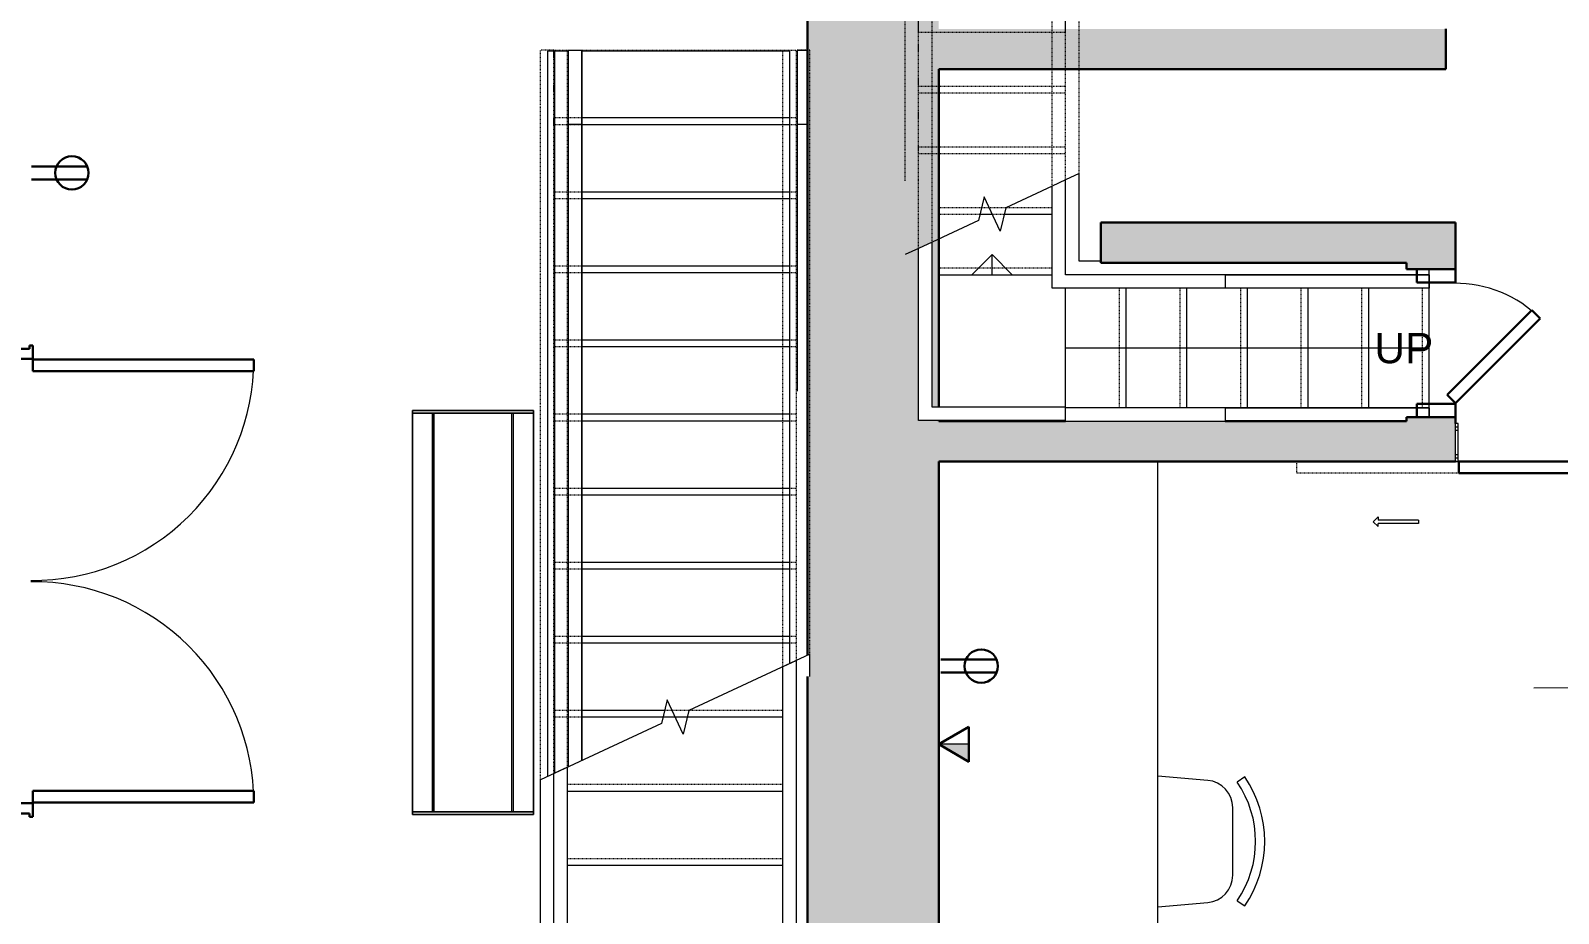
# Model space of a CAD drawing. Header units: inches. Extents: x -4688 to 1542, y -3558 to 978.
# Drawn here: x 1095.9 to 1322.7, y 351.4 to 482.5 of the extents above; entities that cross this region are included whole.
import ezdxf

# ---------------------------------------------------------------- set-up
doc = ezdxf.new("R2010")
doc.units = ezdxf.units.IN
doc.header["$MEASUREMENT"] = 0
doc.linetypes.add('Dash 1_16_', pattern=[0.125, 0.0625, -0.0625])
doc.linetypes.add('Overhead 1_16_', pattern=[0.101562, 0.0625, -0.039062])
for name, color, linetype, lineweight in [('A-ANNO-NOTE', 131, 'Continuous', 40), ('A-AREA-IDEN', 2, 'Continuous', 9), ('A-DETL-GENF', 92, 'Continuous', 18), ('A-DOOR', 31, 'Continuous', 18), ('A-DOOR-FRAM', 31, 'Continuous', 30), ('A-FLOR', 192, 'Continuous', 18), ('A-FLOR-HRAL', 11, 'Continuous', 18), ('A-WALL', 113, 'Continuous', 18), ('A-WALL-PATT', 111, 'Continuous', 18), ('I-FURN', 30, 'Continuous', 9), ('I-WALL', 2, 'Continuous', 18), ('Q-CASE', 31, 'Continuous', 9), ('S-STRS', 31, 'Continuous', 18), ('S-STRS-ANNO', 31, 'Continuous', 9), ('S-STRS-IDEN', 31, 'Continuous', 9), ('S-STRS-MBND', 31, 'Continuous', 18)]:
    doc.layers.add(name, color=color, linetype=linetype, lineweight=lineweight)
doc.styles.add('Swis721 Lt BT', font='swissl.ttf', dxfattribs={"height": 4.5})

# ---------------------------------------------------------------- blocks, each defined once
blk = doc.blocks.new('Double Flush - D19 5_6_ X 7_-8095262-1st Floor Power _ Signal')
at = {"layer": 'A-DOOR', "lineweight": 30}
for p, q in [((-32.90625, 37.3125), (-31.15625, 37.3125)), ((-32.90625, 4.5), (-32.90625, 37.3125)), ((-31.15625, 37.3125), (-31.15625, 4.5)), ((31.15625, 37.3125), (31.15625, 4.5)), ((32.90625, 37.3125), (31.15625, 37.3125)), ((32.90625, 4.5), (32.90625, 37.3125)), ((-31.15625, 4.5), (-32.90625, 4.5)), ((31.15625, 4.5), (32.90625, 4.5))]:
    blk.add_line(p, q, dxfattribs=at)
at = {"layer": 'A-DOOR', "lineweight": 9}
for centre, start, end in [((-32.90625, 4.5), 359.5, 90), ((32.90625, 4.5), 90, 180.5)]:
    blk.add_arc(centre, 32.8125, start, end, dxfattribs=at)
at = {"layer": 'A-DOOR-FRAM'}
for p, q in [((-35, 4.5), (-33, 4.5)), ((-35, 4.5), (-35, 4)), ((-35, 4), (-34.5, 4)), ((-34.5, -4), (-34.5, 4)), ((-33, -4.5), (-33, 4.5)), ((33.000004, -4.5), (33.000004, 4.5)), ((33.000004, 4.5), (35.000004, 4.5)), ((34.500004, 4), (35.000004, 4)), ((34.500004, -4), (34.500004, 4)), ((35.000004, 4.5), (35.000004, 4)), ((-35, -4), (-34.5, -4)), ((-35, -4.5), (-35, -4)), ((-35, -4.5), (-33, -4.5)), ((33.000004, -4.5), (35.000004, -4.5)), ((34.500004, -4), (35.000004, -4)), ((35.000004, -4.5), (35.000004, -4))]:
    blk.add_line(p, q, dxfattribs=at)
blk = doc.blocks.new('Ayre_Bench_____-_HighTower_13282 - Slat-7497042-1st Floor Power _ Signal')
at = {"layer": 'I-FURN'}
for p, q in [((30, 7.37), (-30, 7.37)), ((-30, 7.37), (-30, -10.63)), ((-30, -10.63), (-30, 7.37)), ((-30, 7.37), (30, 7.37)), ((-29.63, 7.37), (-30, 7.37)), ((-30, 7.37), (-29.63, 7.37)), ((-30, 7.37), (-30, -10.63)), ((-30, 7.37), (-30, -10.63)), ((-29.63, -10.63), (-29.63, 7.37)), ((-29.63, 7.37), (-29.63, 4.37)), ((29.62, 7.37), (30, 7.37)), ((30, 7.37), (29.62, 7.37)), ((29.62, 4.37), (29.62, 7.37)), ((29.62, 7.37), (29.62, -10.63)), ((30, -10.63), (30, 7.37)), ((30, 7.37), (30, -10.63)), ((30, 7.37), (30, -10.63)), ((30, 7.37), (30, -10.63)), ((-29.63, 4.37), (-29.63, 4.12)), ((29.62, 4.37), (-29.63, 4.37)), ((-29.63, 4.37), (-29.63, -7.63)), ((-29.63, 4.12), (29.62, 4.12)), ((-29.63, -7.63), (-29.63, 4.37)), ((-29.63, 4.37), (29.62, 4.37)), ((-29.63, 4.12), (-29.63, -7.38)), ((-29.63, 4.12), (29.62, 4.12)), ((29.62, 4.37), (29.62, -7.63)), ((29.62, 4.12), (29.62, 4.37)), ((29.62, -7.63), (29.62, 4.37)), ((29.62, -7.38), (29.62, 4.12)), ((-29.63, -7.38), (-29.63, -7.63)), ((-29.63, -7.38), (29.62, -7.38)), ((-29.63, -7.63), (29.62, -7.63)), ((-29.63, -7.38), (29.62, -7.38)), ((-29.63, -7.63), (29.62, -7.63)), ((-29.63, -7.63), (-29.63, -10.63)), ((29.62, -7.63), (29.62, -7.38)), ((29.62, -10.63), (29.62, -7.63)), ((-30, -10.63), (30, -10.63)), ((30, -10.63), (-30, -10.63)), ((-29.63, -10.63), (-30, -10.63)), ((-30, -10.63), (-29.63, -10.63)), ((29.62, -10.63), (30, -10.63)), ((30, -10.63), (29.62, -10.63))]:
    blk.add_line(p, q, dxfattribs=at)
blk = doc.blocks.new('Top Rail Type - Top Rail_Internal_-7822754-1st Floor Power _ Signal')
at = {"layer": 'A-FLOR-HRAL', "lineweight": 9}
for p, q in [((1209.74, 479.58), (1211.24, 479.58)), ((1209.74, 468.58), (1209.74, 479.58)), ((1209.74, 428.98), (1209.74, 468.58)), ((1211.24, 468.58), (1209.74, 468.58))]:
    blk.add_line(p, q, dxfattribs=at)
blk = doc.blocks.new('Top Rail Type - Top Rail_Internal_-V117-1st Floor Power _ Signal')
at = {"layer": 'A-FLOR-HRAL', "lineweight": 9}
for p, q in [((1209.74, 479.58), (1211.24, 479.58)), ((1209.74, 468.58), (1209.74, 479.58)), ((1209.74, 428.98), (1209.74, 468.58))]:
    blk.add_line(p, q, dxfattribs=at)
blk = doc.blocks.new('Top Rail Type - Top Rail_Internal_-7822766-1st Floor Power _ Signal')
at = {"layer": 'A-FLOR-HRAL', "lineweight": 9}
for p, q in [((1175.74, 479.58), (1177.74, 479.58)), ((1175.74, 468.58), (1175.74, 479.58)), ((1177.74, 479.58), (1177.74, 468.58)), ((1175.74, 373.19), (1175.74, 468.58)), ((1177.74, 468.58), (1175.74, 468.58)), ((1177.74, 468.58), (1177.74, 374.12))]:
    blk.add_line(p, q, dxfattribs=at)
blk = doc.blocks.new('Top Rail Type - Top Rail_Internal_-V118-1st Floor Power _ Signal')
at = {"layer": 'A-FLOR-HRAL', "lineweight": 9}
for p, q in [((1175.74, 479.58), (1177.74, 479.58)), ((1175.74, 468.58), (1175.74, 479.58)), ((1177.74, 468.58), (1177.74, 479.58)), ((1175.74, 373.19), (1175.74, 468.58)), ((1177.74, 374.12), (1177.74, 468.58))]:
    blk.add_line(p, q, dxfattribs=at)
blk = doc.blocks.new('Top Rail Type - Top Rail_Internal_-V119-1st Floor Power _ Signal')
at = {"layer": 'A-FLOR-HRAL', "linetype": 'Overhead 1_16_', "lineweight": 9}
for p, q in [((1207.6, 479.58), (1209.6, 479.58)), ((1207.6, 468.58), (1207.6, 479.58)), ((1209.6, 468.58), (1209.6, 479.58)), ((1207.6, 388.04), (1207.6, 468.58)), ((1209.6, 388.98), (1209.6, 468.58))]:
    blk.add_line(p, q, dxfattribs=at)
at = {"layer": 'A-FLOR-HRAL', "lineweight": 9}
for p, q in [((1209.6, 388.98), (1207.6, 388.04)), ((1207.6, 281.58), (1207.6, 388.04)), ((1209.6, 281.58), (1209.6, 388.98)), ((1207.6, 281.58), (1209.6, 281.58))]:
    blk.add_line(p, q, dxfattribs=at)
blk = doc.blocks.new('Top Rail Type - Top Rail_Internal_-V120-1st Floor Power _ Signal')
at = {"layer": 'A-FLOR-HRAL', "linetype": 'Overhead 1_16_', "lineweight": 9}
for p, q in [((1173.6, 479.58), (1175.6, 479.58)), ((1173.6, 468.58), (1173.6, 479.58)), ((1175.6, 468.58), (1175.6, 479.58)), ((1173.6, 372.19), (1173.6, 468.58)), ((1175.6, 373.12), (1175.6, 468.58))]:
    blk.add_line(p, q, dxfattribs=at)
at = {"layer": 'A-FLOR-HRAL', "lineweight": 9}
for p, q in [((1175.6, 373.12), (1173.6, 372.19)), ((1173.6, 281.58), (1173.6, 372.19)), ((1175.6, 281.58), (1175.6, 373.12)), ((1173.6, 281.58), (1175.6, 281.58))]:
    blk.add_line(p, q, dxfattribs=at)
blk = doc.blocks.new('Barn Door - Solid - Int-F-WDSS-24_ x 84_ 2-7836327-1st Floor Power _ Signal')
at = {"layer": 'A-DETL-GENF', "lineweight": 9}
for p, q in [((17.91, 12), (23.91, 12)), ((17.91, 11.5), (17.91, 12)), ((17.91, 11.5), (23.91, 11.5)), ((23.91, 12.46), (23.91, 12)), ((24.62, 11.75), (23.91, 12.46)), ((24.62, 11.75), (23.91, 11.04)), ((23.91, 11.04), (23.91, 11.5))]:
    blk.add_line(p, q, dxfattribs=at)
at = {"layer": 'A-DOOR', "linetype": 'Dash 1_16_', "lineweight": 9}
for p, q in [((-12, 4.56), (36, 4.56)), ((-12, 4.56), (-12, 2.81)), ((36, 4.56), (36, 2.81)), ((-12, 2.81), (36, 2.81))]:
    blk.add_line(p, q, dxfattribs=at)
at = {"layer": 'A-DOOR', "lineweight": 30}
for p, q in [((11.91, 4.56), (-11.91, 4.56)), ((-11.91, 4.56), (-11.91, 2.81)), ((11.91, 2.81), (11.91, 4.56)), ((-11.91, 2.81), (11.91, 2.81))]:
    blk.add_line(p, q, dxfattribs=at)
blk = doc.blocks.new('Top Rail Type - Top Rail_Internal_-8261801-1st Floor Power _ Signal')
at = {"layer": 'A-FLOR-HRAL', "lineweight": 9}
for p, q in [((1273.29, 444.26), (1273.29, 446.26)), ((1273.29, 446.26), (1303.56, 446.26)), ((1303.56, 446.26), (1303.56, 444.26)), ((1303.56, 444.26), (1273.29, 444.26))]:
    blk.add_line(p, q, dxfattribs=at)
blk = doc.blocks.new('Top Rail Type - Top Rail_Internal_-V130-1st Floor Power _ Signal')
at = {"layer": 'A-FLOR-HRAL', "linetype": 'Overhead 1_16_', "lineweight": 9}
for p, q in [((1247.56, 491.26), (1249.56, 491.26)), ((1247.56, 482.26), (1247.56, 491.26)), ((1249.56, 482.26), (1249.56, 491.26)), ((1247.56, 459.42), (1247.56, 482.26)), ((1249.56, 460.35), (1249.56, 482.26))]:
    blk.add_line(p, q, dxfattribs=at)
at = {"layer": 'A-FLOR-HRAL', "lineweight": 9}
for p, q in [((1249.56, 460.35), (1247.56, 459.42)), ((1247.56, 449.26), (1247.56, 459.42)), ((1249.56, 449.26), (1249.56, 460.35)), ((1247.56, 444.26), (1247.56, 449.26)), ((1249.56, 446.26), (1249.56, 449.26)), ((1252.56, 446.26), (1249.56, 446.26)), ((1258.56, 446.26), (1252.56, 446.26)), ((1303.56, 446.26), (1258.56, 446.26)), ((1303.56, 444.26), (1303.56, 446.26)), ((1252.56, 444.26), (1247.56, 444.26)), ((1258.56, 444.26), (1252.56, 444.26)), ((1303.56, 444.26), (1258.56, 444.26))]:
    blk.add_line(p, q, dxfattribs=at)
blk = doc.blocks.new('Top Rail Type - Top Rail_Internal_-8261818-1st Floor Power _ Signal')
at = {"layer": 'A-FLOR-HRAL', "lineweight": 9}
for p, q in [((1273.29, 424.47), (1273.29, 426.47)), ((1273.29, 426.47), (1303.56, 426.47)), ((1303.56, 426.47), (1303.56, 425.08))]:
    blk.add_line(p, q, dxfattribs=at)
blk = doc.blocks.new('Top Rail Type - Top Rail_Internal_-V131-1st Floor Power _ Signal')
at = {"layer": 'A-FLOR-HRAL', "linetype": 'Overhead 1_16_', "lineweight": 9}
for p, q in [((1227.74, 491.26), (1229.74, 491.26)), ((1227.74, 482.26), (1227.74, 491.26)), ((1229.74, 482.26), (1229.74, 491.26)), ((1227.74, 450.17), (1227.74, 482.26)), ((1229.74, 451.11), (1229.74, 482.26))]:
    blk.add_line(p, q, dxfattribs=at)
at = {"layer": 'A-FLOR-HRAL', "lineweight": 9}
for p, q in [((1229.74, 451.11), (1227.74, 450.17)), ((1227.74, 437.26), (1227.74, 450.17)), ((1229.74, 437.26), (1229.74, 451.11)), ((1227.74, 424.6), (1227.74, 437.26)), ((1229.74, 426.6), (1229.74, 437.26)), ((1249.56, 426.6), (1229.74, 426.6)), ((1249.56, 424.6), (1249.56, 426.6)), ((1249.56, 424.47), (1249.56, 426.47)), ((1258.56, 426.47), (1249.56, 426.47)), ((1303.56, 426.47), (1258.56, 426.47)), ((1303.56, 425.08), (1303.56, 426.47)), ((1249.56, 424.6), (1227.74, 424.6)), ((1258.56, 424.47), (1249.56, 424.47)), ((1273.29, 424.47), (1258.56, 424.47))]:
    blk.add_line(p, q, dxfattribs=at)
blk = doc.blocks.new('Desk37 - Desk-8287751-1st Floor Power _ Signal')
at = {"layer": 'Q-CASE'}
blk.add_line((2229.43, 837.2), (2322.53, 837.2), dxfattribs=at)
blk = doc.blocks.new('F-Chairs - Side 01-V133-1st Floor Power _ Signal')
at = {"layer": 'I-FURN'}
for p, q in [((-9.57, -3.52), (-8.8, -4.64)), ((8.8, -4.64), (9.57, -3.52)), ((5.02, -5.32), (-5.02, -5.32)), ((-9.07, -9.03), (-9.71, -16.44)), ((9.71, -16.44), (9.07, -9.03))]:
    blk.add_line(p, q, dxfattribs=at)
for centre, radius, start, end in [((0, -17.51), 16.94, 55.6197, 124.3803), ((0, -17.51), 15.59, 55.6197, 124.3803), ((-5.02, -9.38), 4.06, 90, 175.0303), ((5.02, -9.38), 4.06, 4.9697, 90)]:
    blk.add_arc(centre, radius, start, end, dxfattribs=at)
blk = doc.blocks.new('Single Flush - D2 1_6_ X 8_-8526238-1st Floor Power _ Signal')
at = {"layer": 'A-DOOR', "color": 8, "lineweight": 30}
for p, q in [((-3.69, 16.22), (-4.93, 14.98)), ((8.91, 3.62), (-3.69, 16.22)), ((-4.93, 14.98), (7.67, 2.39)), ((7.67, 2.39), (8.91, 3.62))]:
    blk.add_line(p, q, dxfattribs=at)
at = {"layer": 'A-DOOR', "lineweight": 9}
blk.add_arc((8.91, 3.62), 17.81, 135, 180.5, dxfattribs=at)
at = {"layer": 'A-DOOR-FRAM', "color": 8}
for p, q in [((-11, -2.12), (-11, 3.62)), ((-11, 3.62), (-9, 3.62)), ((-9, -2.12), (-9, 3.62)), ((9, -2.12), (9, 3.62)), ((9, 3.62), (11, 3.62)), ((11, -2.12), (11, 3.62)), ((-11, -2.12), (-9, -2.12)), ((9, -2.12), (11, -2.12))]:
    blk.add_line(p, q, dxfattribs=at)

msp = doc.modelspace()

# ---------------------------------------------------------------- hatches: boundary and pattern name
at = {"layer": 'A-ANNO-NOTE', "lineweight": 9}
msp.add_hatch(color=256, dxfattribs=at).paths.add_polyline_path([(1235.2, 373.94), (1235.2, 376.52), (1230.74, 376.52)], flags=0)
at = {"layer": 'A-WALL-PATT', "lineweight": 9}
h = msp.add_hatch(color=7, dxfattribs=at)
h.paths.add_polyline_path([(1229.25, 300.1), (1229.25, 325.41), (1230.74, 325.41), (1230.72, 424.6), (1227.74, 424.6), (1227.74, 450.17), (1229.74, 451.11), (1229.74, 426.6), (1230.74, 426.6), (1230.74, 523.73), (1211.24, 523.73), (1211.24, 389.74), (1211.6, 389.91), (1211.6, 386.6), (1211.24, 386.6), (1211.24, 300.1)], flags=0)
h.paths.add_polyline_path([(1230.74, 563.73), (1230.74, 704.14), (1211.24, 704.14), (1211.24, 563.73)], flags=0)
h.paths.add_polyline_path([(1230.74, 728.14), (1230.74, 800.94), (1211.24, 800.94), (1211.24, 728.14)], flags=0)
h.paths.add_polyline_path([(1230.74, 836.94), (1230.74, 851.94), (1211.24, 851.94), (1211.24, 836.94)], flags=0)
for points in [[(1305.99, 476.77), (1305.99, 482.77), (1230.74, 482.77), (1230.74, 476.77), (1264.21, 476.77)], [(1300.19, 448.02), (1307.44, 448.02), (1307.44, 454.02), (1254.81, 454.02), (1254.81, 448.02), (1264.21, 448.02)], [(1307.44, 418.52), (1307.44, 424.52), (1273.27, 424.52), (1273.27, 424.47), (1249.56, 424.47), (1249.56, 424.52), (1230.74, 424.52), (1230.74, 418.52)]]:
    msp.add_hatch(color=7, dxfattribs=at).paths.add_polyline_path(points, flags=0)
h = msp.add_hatch(color=7, dxfattribs=at)
h.paths.add_polyline_path([(1307.44, 424.52), (1307.44, 425.08), (1300.19, 425.08), (1300.19, 424.52)], flags=0)
h.paths.add_polyline_path([(1307.44, 447.08), (1307.44, 448.02), (1300.19, 448.02), (1300.19, 447.08)], flags=0)

# ---------------------------------------------------------------- linework, layer by layer
at = {"layer": 'A-ANNO-NOTE', "lineweight": 30}
for p, q in [((1096.06, 462.34), (1104.33, 462.34)), ((1096.06, 460.42), (1104.33, 460.42)), ((1231.06, 389.1), (1239.33, 389.1)), ((1231.06, 387.18), (1239.33, 387.18)), ((1230.74, 376.52), (1235.2, 379.1)), ((1235.2, 379.1), (1235.2, 373.94)), ((1230.74, 376.52), (1235.2, 373.94))]:
    msp.add_line(p, q, dxfattribs=at)
at = {"layer": 'A-ANNO-NOTE', "lineweight": 9}
for p, q in [((1230.74, 376.52), (1235.2, 373.94)), ((1235.2, 376.52), (1230.74, 376.52)), ((1235.2, 373.94), (1235.2, 376.52))]:
    msp.add_line(p, q, dxfattribs=at)
at = {"layer": 'A-ANNO-NOTE', "lineweight": 30}
for centre in [(1102.04, 461.38), (1237.04, 388.14)]:
    msp.add_circle(centre, 2.47, dxfattribs=at)
at = {"layer": 'A-AREA-IDEN'}
msp.add_line((1319.06, 384.93), (1364.93, 385.12), dxfattribs=at)
at = {"layer": 'A-FLOR'}
for p, q in [((1172.7, 371.77), (1172.7, 479.52)), ((1172.7, 479.52), (1175.74, 479.52)), ((1177.74, 479.52), (1208.56, 479.52)), ((1208.56, 479.52), (1208.56, 388.49))]:
    msp.add_line(p, q, dxfattribs=at)
at = {"layer": 'A-WALL', "color": 8, "lineweight": 30}
for p, q in [((1211.24, 523.73), (1211.24, 389.74)), ((1305.99, 476.77), (1305.99, 482.77)), ((1230.74, 426.6), (1230.74, 476.77)), ((1230.74, 476.77), (1305.99, 476.77)), ((1307.44, 454.02), (1254.81, 454.02)), ((1254.81, 454.02), (1254.81, 448.02)), ((1307.44, 448.02), (1307.44, 454.02)), ((1254.81, 448.02), (1300.19, 448.02)), ((1230.74, 424.52), (1230.74, 424.6)), ((1249.56, 424.52), (1230.74, 424.52)), ((1300.19, 424.52), (1273.27, 424.52)), ((1307.44, 424.14), (1307.44, 424.52)), ((1230.74, 325.41), (1230.74, 418.52)), ((1230.74, 418.52), (1307.44, 418.52)), ((1211.24, 386.6), (1211.24, 269.89))]:
    msp.add_line(p, q, dxfattribs=at)
at = {"layer": 'A-WALL', "color": 55}
msp.add_line((1307.44, 418.52), (1307.44, 424.14), dxfattribs=at)
at = {"layer": 'A-WALL'}
for p, q in [((1307.87, 423.64), (1307.44, 423.64)), ((1307.87, 423.14), (1307.44, 423.14)), ((1307.87, 419.52), (1307.44, 419.52)), ((1307.87, 419.02), (1307.44, 419.02))]:
    msp.add_line(p, q, dxfattribs=at)
at = {"layer": 'I-WALL', "color": 8, "lineweight": 30}
for p, q in [((1300.19, 448.02), (1300.19, 447.08)), ((1300.19, 447.08), (1307.44, 447.08)), ((1307.44, 447.08), (1307.44, 448.02)), ((1300.19, 425.08), (1300.19, 424.52)), ((1307.44, 425.08), (1300.19, 425.08)), ((1307.44, 424.52), (1307.44, 425.08))]:
    msp.add_line(p, q, dxfattribs=at)
at = {"layer": 'I-WALL'}
for p, q in [((1307.87, 424.14), (1307.44, 424.14)), ((1307.87, 418.52), (1307.87, 424.14)), ((1307.44, 418.52), (1307.87, 418.52))]:
    msp.add_line(p, q, dxfattribs=at)
at = {"layer": 'S-STRS', "lineweight": 9}
for p, q in [((1173.74, 372.25), (1173.74, 479.52)), ((1177.74, 468.58), (1208.56, 468.58)), ((1251.56, 448.26), (1251.56, 461.28)), ((1177.74, 457.58), (1208.56, 457.58)), ((1236.84, 455.26), (1238.65, 455.26)), ((1240.46, 455.26), (1247.56, 455.26)), ((1254.81, 448.26), (1251.56, 448.26)), ((1303.56, 446.26), (1303.56, 447.08)), ((1177.74, 446.58), (1208.56, 446.58)), ((1230.74, 446.26), (1247.56, 446.26)), ((1249.56, 426.6), (1249.56, 444.26)), ((1258.56, 426.47), (1258.56, 444.26)), ((1267.56, 426.47), (1267.56, 444.26)), ((1276.56, 426.47), (1276.56, 444.26)), ((1285.56, 426.47), (1285.56, 444.26)), ((1294.56, 426.47), (1294.56, 444.26)), ((1303.56, 426.47), (1303.56, 444.26)), ((1177.74, 435.58), (1208.56, 435.58)), ((1177.74, 424.58), (1208.56, 424.58)), ((1177.74, 413.58), (1208.56, 413.58)), ((1177.74, 402.58), (1208.56, 402.58)), ((1177.74, 391.58), (1208.56, 391.58)), ((1211.6, 386.6), (1211.6, 389.91)), ((1177.74, 380.58), (1189.79, 380.58)), ((1189.79, 380.58), (1191.6, 380.58)), ((1191.6, 380.58), (1193.41, 380.58)), ((1193.41, 380.58), (1207.6, 380.58)), ((1171.6, 281.58), (1171.6, 371.26)), ((1175.6, 369.58), (1207.6, 369.58)), ((1175.6, 358.58), (1207.6, 358.58))]:
    msp.add_line(p, q, dxfattribs=at)
at = {"layer": 'S-STRS', "linetype": 'Overhead 1_16_', "lineweight": 9}
for p, q in [((1177.74, 469.58), (1208.56, 469.58)), ((1177.74, 458.58), (1208.56, 458.58)), ((1237.08, 456.26), (1238.18, 456.26)), ((1240.79, 456.26), (1247.56, 456.26)), ((1177.74, 447.58), (1208.56, 447.58)), ((1230.74, 447.26), (1247.56, 447.26)), ((1257.56, 426.47), (1257.56, 444.26)), ((1266.56, 426.47), (1266.56, 444.26)), ((1275.56, 426.47), (1275.56, 444.26)), ((1284.56, 426.47), (1284.56, 444.26)), ((1293.56, 426.47), (1293.56, 444.26)), ((1302.56, 426.47), (1302.56, 444.26)), ((1177.74, 436.58), (1208.56, 436.58)), ((1177.74, 425.58), (1208.56, 425.58)), ((1177.74, 414.58), (1208.56, 414.58)), ((1177.74, 403.58), (1208.56, 403.58)), ((1177.74, 392.58), (1208.56, 392.58)), ((1177.74, 381.58), (1190.03, 381.58)), ((1190.03, 381.58), (1191.13, 381.58)), ((1191.13, 381.58), (1193.74, 381.58)), ((1193.74, 381.58), (1207.6, 381.58)), ((1175.6, 370.58), (1207.6, 370.58)), ((1175.6, 359.58), (1207.6, 359.58))]:
    msp.add_line(p, q, dxfattribs=at)
at = {"layer": 'S-STRS-ANNO'}
for p, q in [((1238.65, 449.26), (1235.65, 446.26)), ((1238.65, 446.26), (1238.65, 449.26)), ((1238.65, 449.26), (1241.65, 446.26)), ((1258.56, 435.37), (1249.56, 435.37)), ((1267.56, 435.37), (1258.56, 435.37)), ((1276.56, 435.37), (1267.56, 435.37)), ((1285.56, 435.37), (1276.56, 435.37)), ((1294.56, 435.37), (1285.56, 435.37)), ((1303.56, 435.37), (1294.56, 435.37))]:
    msp.add_line(p, q, dxfattribs=at)
at = {"layer": 'S-STRS-MBND', "linetype": 'Overhead 1_16_', "lineweight": 9}
for p, q in [((1225.74, 460.18), (1225.74, 491.26)), ((1227.74, 460.18), (1227.74, 491.26)), ((1249.56, 460.35), (1249.56, 491.26)), ((1251.56, 461.28), (1251.56, 491.26)), ((1227.74, 482.26), (1249.56, 482.26)), ((1173.6, 479.58), (1171.6, 479.58)), ((1171.6, 371.26), (1171.6, 479.58)), ((1173.6, 372.19), (1173.6, 479.58)), ((1173.6, 479.58), (1209.6, 479.58)), ((1211.6, 479.58), (1209.6, 479.58)), ((1209.6, 388.98), (1209.6, 479.58)), ((1211.6, 389.91), (1211.6, 479.58)), ((1227.74, 474.26), (1249.56, 474.26)), ((1227.74, 473.26), (1249.56, 473.26)), ((1173.6, 469.58), (1209.6, 469.58)), ((1173.6, 468.58), (1209.6, 468.58)), ((1227.74, 465.26), (1249.56, 465.26)), ((1227.74, 464.26), (1249.56, 464.26)), ((1173.6, 458.58), (1209.6, 458.58)), ((1173.6, 457.58), (1209.6, 457.58)), ((1230.74, 456.26), (1237.08, 456.26)), ((1238.18, 456.26), (1240.79, 456.26)), ((1230.74, 455.26), (1236.84, 455.26)), ((1238.65, 455.26), (1240.46, 455.26)), ((1173.6, 447.58), (1209.6, 447.58)), ((1173.6, 446.58), (1209.6, 446.58)), ((1173.6, 436.58), (1209.6, 436.58)), ((1173.6, 435.58), (1209.6, 435.58)), ((1173.6, 425.58), (1209.6, 425.58)), ((1173.6, 424.58), (1209.6, 424.58)), ((1173.6, 414.58), (1209.6, 414.58)), ((1173.6, 413.58), (1209.6, 413.58)), ((1173.6, 403.58), (1209.6, 403.58)), ((1173.6, 402.58), (1209.6, 402.58)), ((1173.6, 392.58), (1209.6, 392.58)), ((1173.6, 391.58), (1209.6, 391.58)), ((1173.6, 381.58), (1190.03, 381.58)), ((1191.13, 381.58), (1193.74, 381.58)), ((1173.6, 380.58), (1189.79, 380.58)), ((1191.6, 380.58), (1193.41, 380.58))]:
    msp.add_line(p, q, dxfattribs=at)
at = {"layer": 'S-STRS-MBND', "lineweight": 9}
for p, q in [((1251.56, 461.28), (1249.56, 460.35)), ((1247.56, 459.42), (1240.69, 456.21)), ((1237.46, 457.81), (1236.61, 454.31)), ((1239.84, 452.71), (1237.46, 457.81)), ((1240.69, 456.21), (1239.84, 452.71)), ((1236.61, 454.31), (1229.74, 451.11)), ((1227.74, 450.17), (1225.74, 449.24)), ((1211.6, 389.91), (1193.64, 381.53)), ((1190.41, 383.13), (1189.56, 379.63)), ((1192.79, 378.03), (1190.41, 383.13)), ((1193.64, 381.53), (1192.79, 378.03)), ((1189.56, 379.63), (1171.6, 371.26))]:
    msp.add_line(p, q, dxfattribs=at)

# ---------------------------------------------------------------- block references
at = {"layer": 'A-DOOR'}
for name, p, rotation in [('Single Flush - D2 1_6_ X 8_-8526238-1st Floor Power _ Signal', (1303.81, 436.08), 270), ('Double Flush - D19 5_6_ X 7_-8095262-1st Floor Power _ Signal', (1091.74, 400.76), 269.9999999999999), ('Barn Door - Solid - Int-F-WDSS-24_ x 84_ 2-7836327-1st Floor Power _ Signal', (1319.87, 421.33), 180)]:
    msp.add_blockref(name, p, dxfattribs=dict(at, rotation=rotation))
at = {"layer": 'A-FLOR-HRAL', "lineweight": 9}
for name in ['Top Rail Type - Top Rail_Internal_-V131-1st Floor Power _ Signal', 'Top Rail Type - Top Rail_Internal_-V130-1st Floor Power _ Signal', 'Top Rail Type - Top Rail_Internal_-V120-1st Floor Power _ Signal', 'Top Rail Type - Top Rail_Internal_-7822766-1st Floor Power _ Signal', 'Top Rail Type - Top Rail_Internal_-V118-1st Floor Power _ Signal', 'Top Rail Type - Top Rail_Internal_-V119-1st Floor Power _ Signal', 'Top Rail Type - Top Rail_Internal_-7822754-1st Floor Power _ Signal', 'Top Rail Type - Top Rail_Internal_-V117-1st Floor Power _ Signal', 'Top Rail Type - Top Rail_Internal_-8261801-1st Floor Power _ Signal', 'Top Rail Type - Top Rail_Internal_-8261818-1st Floor Power _ Signal']:
    msp.add_blockref(name, (0, 0), dxfattribs=at)
at = {"layer": 'I-FURN'}
for name, p, rotation in [('Ayre_Bench_____-_HighTower_13282 - Slat-7497042-1st Floor Power _ Signal', (1159.95, 396.1), 89.9999999999999), ('F-Chairs - Side 01-V133-1st Floor Power _ Signal', (1279.69, 362.1), 269.9999999999997)]:
    msp.add_blockref(name, p, dxfattribs=dict(at, rotation=rotation))
at = {"layer": 'Q-CASE', "rotation": 89.9999999999999}
msp.add_blockref('Desk37 - Desk-8287751-1st Floor Power _ Signal', (2100.45, -1904.01), dxfattribs=at)

# ---------------------------------------------------------------- texts
at = {"layer": 'S-STRS-IDEN', "insert": (1295.42, 437.61), "char_height": 4.5, "width": 9.7692, "attachment_point": 1, "line_spacing_factor": 1.005062, "style": 'Swis721 Lt BT'}
msp.add_mtext('UP', dxfattribs=at)

doc.saveas('drawing.dxf')
